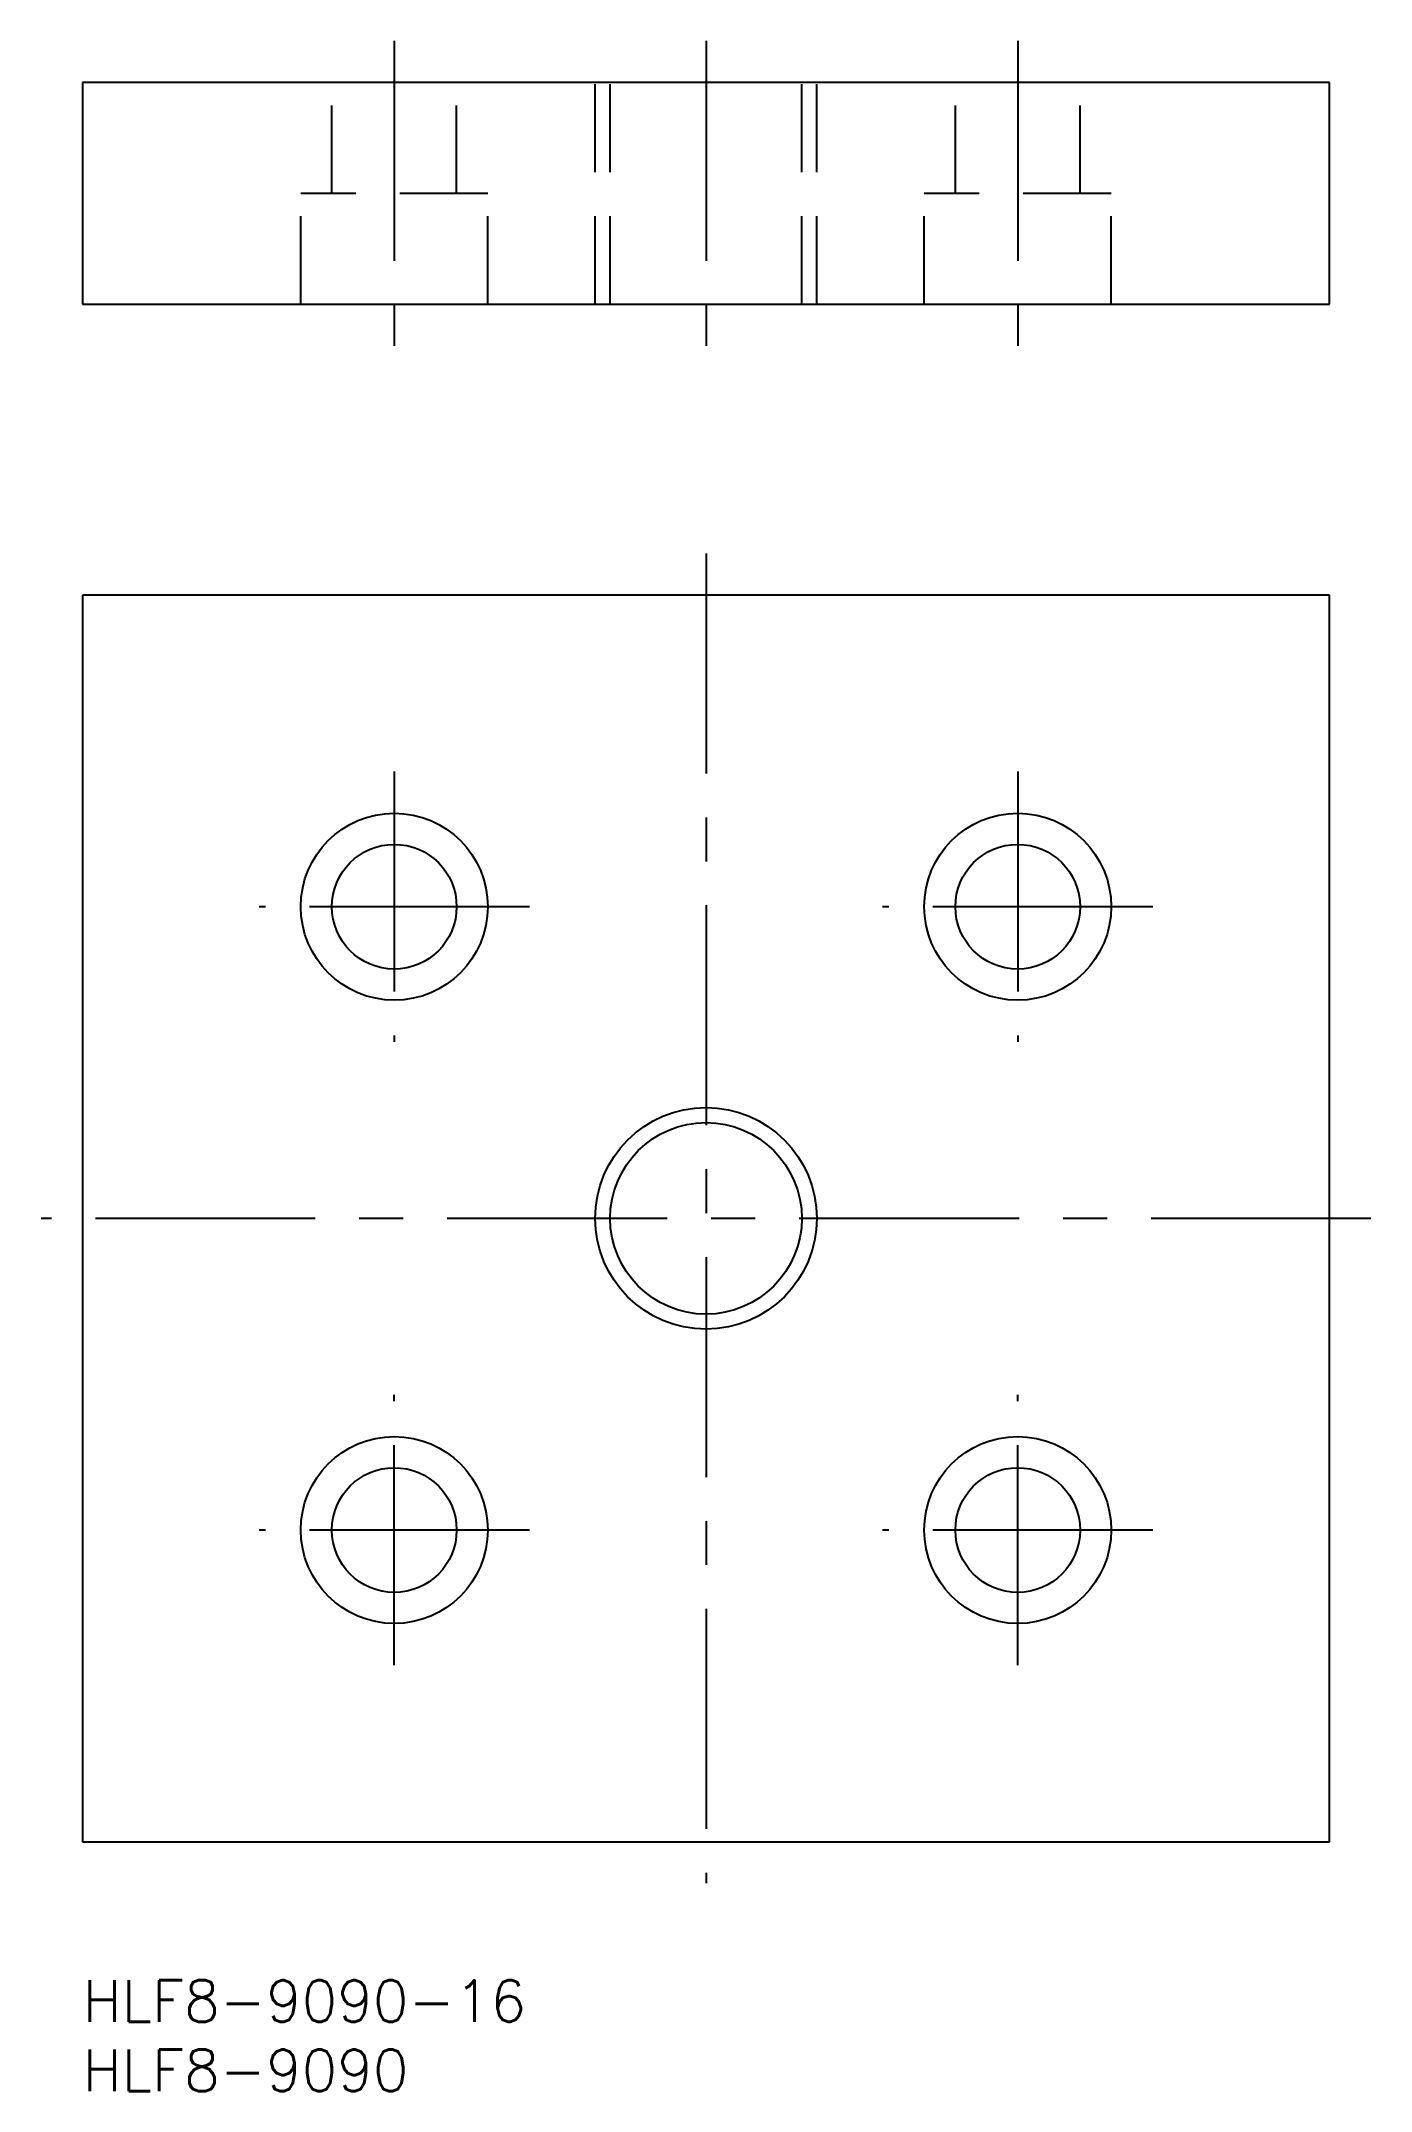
# Model space of a CAD drawing. Extents: x -3 to 93, y -8 to 140.
import ezdxf

# ---------------------------------------------------------------- set-up
doc = ezdxf.new("R2010")
doc.units = 0
doc.header["$LTSCALE"] = 0.5
doc.linetypes.add('CENTER', pattern=[50.8, 31.75, -6.35, 6.35, -6.35])
doc.linetypes.add('DASHED', pattern=[19.05, 12.7, -6.35])
for name, color, linetype in [('MSM_CENTER', 1, 'CENTER'), ('MSM_CONTINUOUS', 7, 'CONTINUOUS'), ('MSM_DASHED', 4, 'DASHED'), ('MSM_NARROW', 5, 'CONTINUOUS'), ('MSM_PART_NUMBER', 7, 'CONTINUOUS')]:
    doc.layers.add(name, color=color, linetype=linetype)
doc.styles.get("Standard").update_dxf_attribs({"font": 'txt.shx', "height": 3, "bigfont": 'bigfont.shx'})

# ---------------------------------------------------------------- blocks, each defined once
blk = doc.blocks.new('*U2')
at = {"layer": 'MSM_PART_NUMBER'}
blk.add_text('HLF8-9090-16', height=3, dxfattribs=at).set_placement((0, -3))
blk = doc.blocks.new('*U3')
at = {"layer": 'MSM_PART_NUMBER'}
blk.add_text('HLF8-9090', height=3, dxfattribs=at).set_placement((0, -8))

msp = doc.modelspace()

# ---------------------------------------------------------------- linework, layer by layer
at = {"layer": 'MSM_CENTER'}
for p, q in [((22.5, 140), (22.5, 118)), ((45, 140), (45, 118)), ((67.5, 140), (67.5, 118)), ((45, 103), (45, 7)), ((22.5, 87.25), (22.5, 67.75)), ((67.5, 87.25), (67.5, 67.75)), ((32.25, 77.5), (12.75, 77.5)), ((77.25, 77.5), (57.75, 77.5)), ((93, 55), (-3, 55)), ((22.5, 22.75), (22.5, 42.25)), ((67.5, 22.75), (67.5, 42.25)), ((32.25, 32.5), (12.75, 32.5)), ((77.25, 32.5), (57.75, 32.5))]:
    msp.add_line(p, q, dxfattribs=at)
at = {"layer": 'MSM_CONTINUOUS'}
for p, q in [((90, 137), (0, 137)), ((0, 137), (0, 121)), ((90, 121), (90, 137)), ((0, 121), (90, 121)), ((90, 100), (0, 100)), ((0, 100), (0, 10)), ((90, 10), (90, 100)), ((0, 10), (90, 10))]:
    msp.add_line(p, q, dxfattribs=at)
for centre, radius in [((22.5, 77.5), 6.75), ((67.5, 77.5), 6.75), ((22.5, 77.5), 4.5), ((67.5, 77.5), 4.5), ((45, 55), 6.9175), ((22.5, 32.5), 6.75), ((67.5, 32.5), 6.75), ((22.5, 32.5), 4.5), ((67.5, 32.5), 4.5)]:
    msp.add_circle(centre, radius, dxfattribs=at)
at = {"layer": 'MSM_DASHED'}
for p, q in [((18, 129), (18, 137)), ((27, 129), (27, 137)), ((37, 121), (37, 137)), ((38.0825, 121), (38.0825, 137)), ((51.9175, 121), (51.9175, 137)), ((53, 121), (53, 137)), ((63, 129), (63, 137)), ((72, 129), (72, 137)), ((29.25, 129), (15.75, 129)), ((15.75, 121), (15.75, 129)), ((29.25, 121), (29.25, 129)), ((74.25, 129), (60.75, 129)), ((60.75, 121), (60.75, 129)), ((74.25, 121), (74.25, 129))]:
    msp.add_line(p, q, dxfattribs=at)
at = {"layer": 'MSM_NARROW'}
msp.add_circle((45, 55), 8, dxfattribs=at)

# ---------------------------------------------------------------- block references
at = {"layer": 'MSM_CONTINUOUS'}
for name in ['*U2', '*U3']:
    msp.add_blockref(name, (0, 0), dxfattribs=at)

doc.saveas('drawing.dxf')
